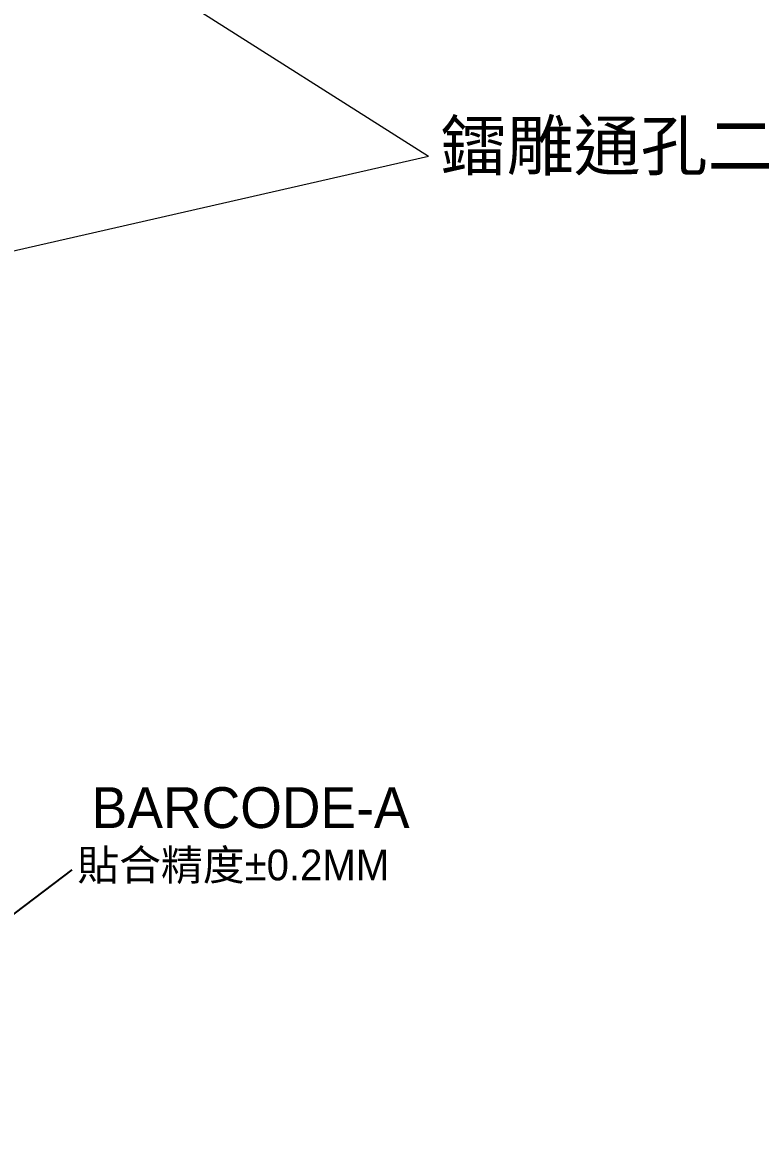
# Model space of a CAD drawing. Extents: x 2864 to 3941, y 2420 to 3182.
# Drawn here: x 3294.5 to 3402.8, y 2689.2 to 2854.1 of the extents above; entities that cross this region are included whole.
import ezdxf

# ---------------------------------------------------------------- set-up
doc = ezdxf.new("R2010")
doc.units = 0
doc.layers.add('barcodea-t_layer0', color=1, linetype='Continuous')
doc.layers.add('備註', color=1, linetype='Continuous', lineweight=0)
doc.styles.get("Standard").update_dxf_attribs({"font": 'SIMPLEX.SHX', "height": 2.7})

msp = doc.modelspace()

# ---------------------------------------------------------------- linework, layer by layer
at = {"layer": 'barcodea-t_layer0', "color": 1, "linetype": 'Continuous'}
msp.add_line((3248.43569, 2689.21749), (3301.75729, 2729.70064), dxfattribs=at)
at = {"layer": '備註'}
for p in [(3150.28036, 2963.84561), (3147.96282, 2787.45688)]:
    msp.add_line(p, (3354.08433, 2834.50492), dxfattribs=at)

# ---------------------------------------------------------------- texts
at = {"layer": 'barcodea-t_layer0', "linetype": 'Continuous', "attachment_point": 1}
for s, insert, char_height, width in [('{\\fPMingLiU|b0|i0|c136|p0;BARCODE-A }', (3304.62834, 2741.84026), 6, 25.2115077), ('{\\fPMingLiU|b0|i0|c136|p0;\\C1;貼合精度%%P0.2MM}', (3302.52797, 2732.6633), 4.5, 105.7516336)]:
    msp.add_mtext(s, dxfattribs=dict(at, insert=insert, char_height=char_height, width=width))
at = {"layer": '備註', "linetype": 'Continuous', "insert": (3355.73194, 2839.65969), "char_height": 7.2, "width": 73.2731194, "attachment_point": 1}
msp.add_mtext('{\\f新細明體|b0|i0|c136|p18;鐳雕通孔二維碼}', dxfattribs=at)

doc.saveas('drawing.dxf')
